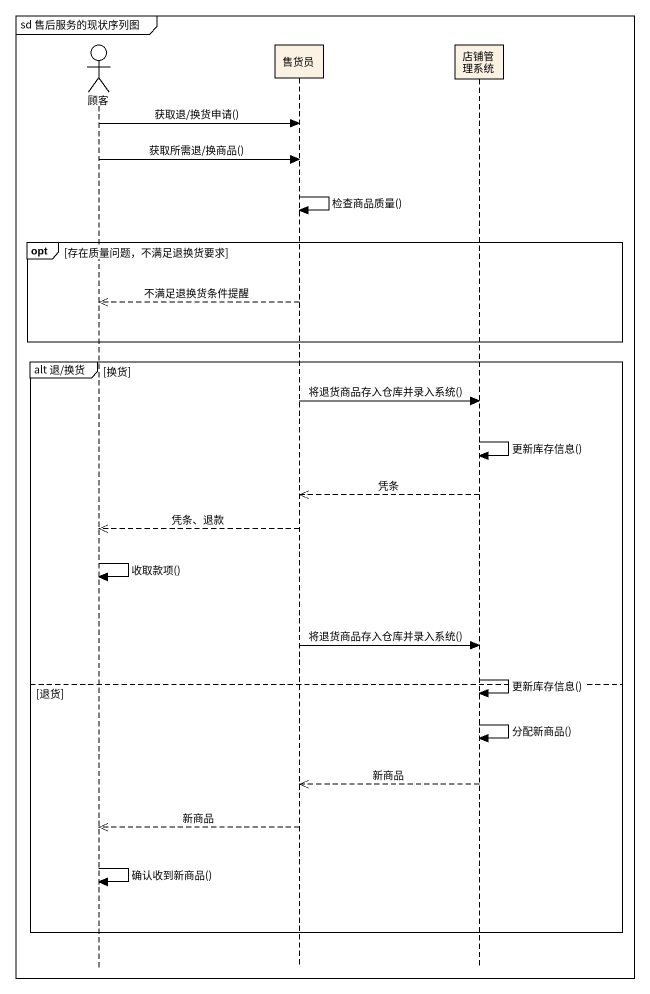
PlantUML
@startuml
mainframe sd 售后服务的现状序列图
hide footbox
actor 顾客
participant 售货员
participant 店铺管理系统

顾客 -> 售货员 : 获取退/换货申请()
顾客 -> 售货员 : 获取所需退/换商品()
售货员 -> 售货员 : 检查商品质量()
opt 存在质量问题，不满足退换货要求
  售货员 -->> 顾客 : 不满足退换货条件提醒
end
group alt 退/换货 [换货]
  售货员 -> 店铺管理系统 : 将退货商品存入仓库并录入系统()
  店铺管理系统 -> 店铺管理系统 : 更新库存信息()
  店铺管理系统 -->> 售货员 : 凭条
  售货员 -->> 顾客 : 凭条、退款
  顾客 -> 顾客 : 收取款项()
  售货员 -> 店铺管理系统 : 将退货商品存入仓库并录入系统()
  店铺管理系统 -> 店铺管理系统 : 更新库存信息()
else 退货
  店铺管理系统 -> 店铺管理系统 : 分配新商品()
  店铺管理系统 -->> 售货员 : 新商品
  售货员 -->> 顾客 : 新商品
  顾客 -> 顾客 : 确认收到新商品()
end
@enduml
